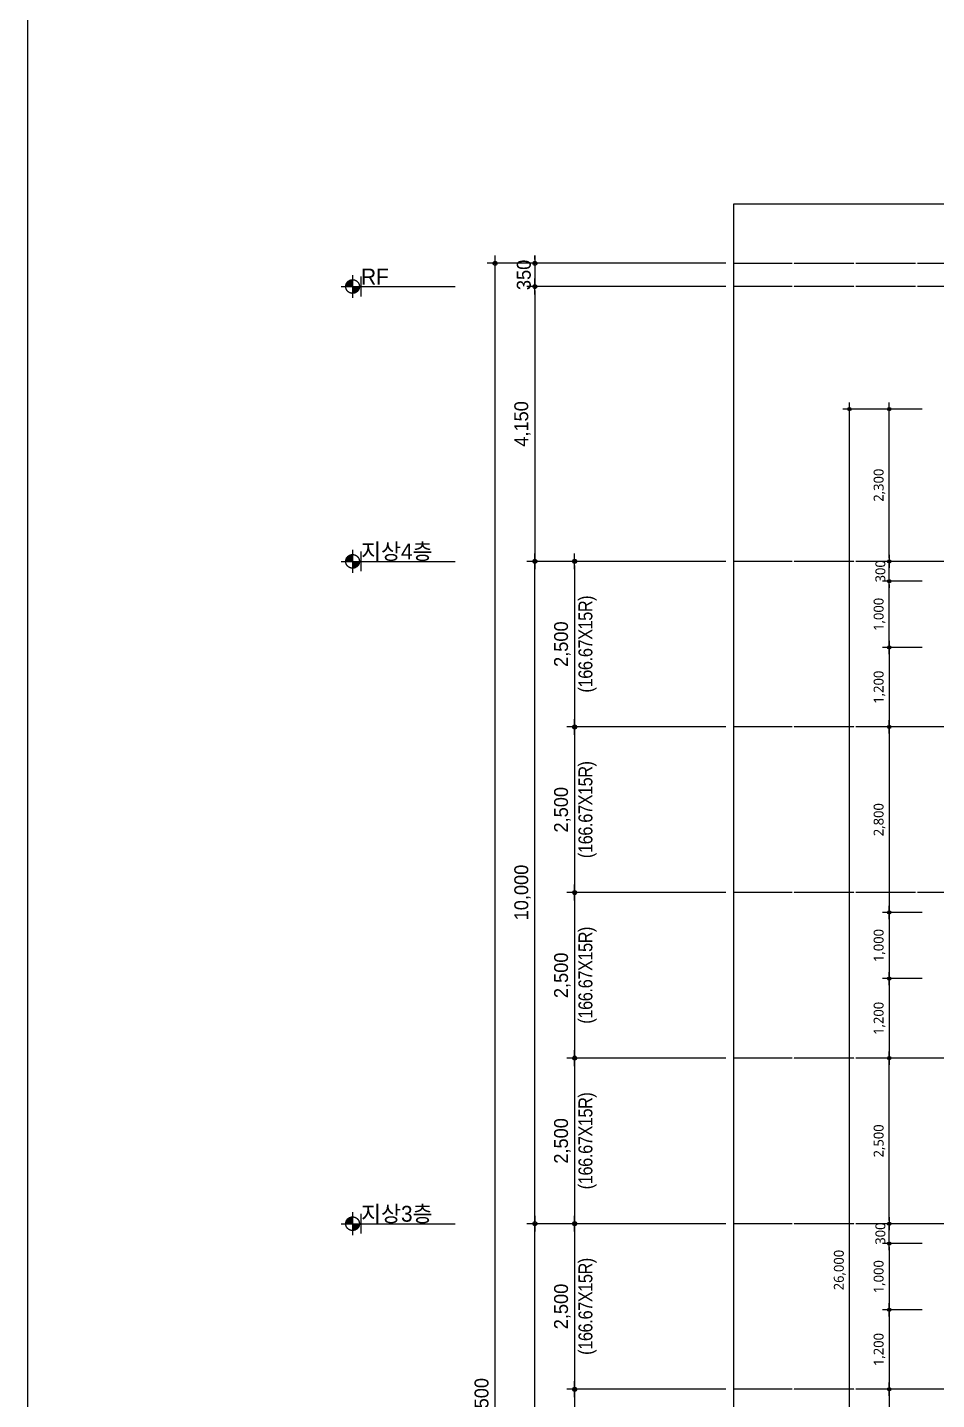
# Model space of a CAD drawing. Header units: millimetres. Extents: x 11948722 to 13111668, y -10771712 to -10232988.
# Drawn here: x 12361816 to 12375530, y -10548603 to -10527887 of the extents above; entities that cross this region are included whole.
import ezdxf
from ezdxf.enums import TextEntityAlignment as Align

# ---------------------------------------------------------------- set-up
doc = ezdxf.new("R2010")
doc.units = ezdxf.units.MM
doc.header["$LTSCALE"] = 150
doc.header["$MEASUREMENT"] = 0
doc.linetypes.add('CEN', pattern=[6.2, 6, -0.1, 0, -0.1])
doc.linetypes.add('Xref-계단단면도$0$CEN', pattern=[62, 60, -1, 0, -1])
doc.layers.get('0').update_dxf_attribs({"linetype": 'CONTINUOUS'})
doc.layers.get('Defpoints').update_dxf_attribs({"color": 117, "linetype": 'CONTINUOUS'})
for name, color, linetype in [('A-중심선', 10, 'CEN'), ('dim0', 7, 'CONTINUOUS'), ('Xref-계단단면도$0$3 dim0', 7, 'CONTINUOUS'), ('Xref-계단단면도$0$A-TXT-3.0', 3, 'CONTINUOUS'), ('Xref-계단단면도$0$SYM', 7, 'CONTINUOUS'), ('Xref-계단단면도$0$SYM-1', 7, 'CONTINUOUS')]:
    doc.layers.add(name, color=color, linetype=linetype)
doc.styles.add('Xref-계단단면도$0$나눔고딕 Se', font='')
doc.styles.add('Xref-계단단면도$0$돋움', font='')
doc.styles.add('나눔고딕 Se', font='NanumGothic.ttf')
doc.styles.get('Xref-계단단면도$0$나눔고딕 Se').set_extended_font_data('Dotum')
doc.styles.get('Xref-계단단면도$0$돋움').set_extended_font_data('Dotum')
doc.dimstyles.new('A1-100', dxfattribs={"dimtxt": 3, "dimasz": 1, "dimexe": 2, "dimexo": 2, "dimgap": 1, "dimtad": 1, "dimdec": 0, "dimzin": 12, "dimdsep": 46, "dimlunit": 6, "dimtxsty": '나눔고딕 Se', "dimblk1": 'DIMDOT', "dimblk2": 'DIMDOT', "dimsah": 1, "dimcen": -1, "dimdle": 2, "dimclrd": 256, "dimclre": 256, "dimclrt": 3, "dimadec": 0, "dimazin": 0, "dimtfac": 1, "dimtdec": 0, "dimtix": 1, "dimtmove": 2, "dimatfit": 3, "dimldrblk": 'DIMDOT', "dimfxl": 1, "dimtvp": 1, "dimtolj": 1, "dimtzin": 12, "dimlwd": -1, "dimlwe": -1, "dimarcsym": 0})
doc.dimstyles.new('Xref-계단단면도$0$A1-100', dxfattribs={"dimtxt": 3, "dimasz": 1, "dimexe": 2, "dimexo": 2, "dimgap": 1, "dimtad": 1, "dimdec": 0, "dimzin": 12, "dimdsep": 46, "dimlunit": 6, "dimtxsty": 'Xref-계단단면도$0$나눔고딕 Se', "dimblk1": 'Xref-계단단면도$0$DIMDOT', "dimblk2": 'Xref-계단단면도$0$DIMDOT', "dimsah": 1, "dimcen": -1, "dimdle": 2, "dimclrd": 256, "dimclre": 256, "dimclrt": 3, "dimadec": 0, "dimazin": 0, "dimtfac": 1, "dimtdec": 0, "dimtix": 1, "dimtmove": 2, "dimatfit": 3, "dimldrblk": 'Xref-계단단면도$0$DIMDOT', "dimfxl": 1, "dimtvp": 1, "dimtolj": 1, "dimtzin": 12, "dimlwd": -1, "dimlwe": -1, "dimarcsym": 0})

# ---------------------------------------------------------------- blocks, each defined once
blk = doc.blocks.new('Xref-계단단면도$0$DIMDOT')
at = {"color": 0}
blk.add_line((-2, 0), (2, 0), dxfattribs=at)
for radius in [0.5, 0.25]:
    blk.add_circle((0, 0), radius, dxfattribs=at)
blk = doc.blocks.new('*D138')
at = {"layer": 'Defpoints', "color": 0, "ltscale": 1200}
for p in [(12368871, -10531448), (12372471, -10531448), (12372471, -10565948)]:
    blk.add_point(p, dxfattribs=at)
at = {"layer": 'Xref-계단단면도$0$3 dim0'}
for p, q in [((12372351, -10531448), (12368751, -10531448)), ((12368871, -10565888), (12368871, -10531508)), ((12372351, -10565948), (12368751, -10565948))]:
    blk.add_line(p, q, dxfattribs=at)
at = {"layer": 'Xref-계단단면도$0$3 dim0', "ltscale": 1200, "xscale": 60, "yscale": 60, "zscale": 60}
for p, rotation in [((12368871, -10531448), 90), ((12368871, -10565948), 270)]:
    blk.add_blockref('Xref-계단단면도$0$DIMDOT', p, dxfattribs=dict(at, rotation=rotation))
at = {"layer": 'Xref-계단단면도$0$3 dim0', "color": 3, "ltscale": 1200, "insert": (12368685, -10548698), "char_height": 210, "attachment_point": 5, "rotation": 90, "style": 'Xref-계단단면도$0$나눔고딕 Se'}
blk.add_mtext('\\A1;34,500', dxfattribs=at)
blk = doc.blocks.new('*D140')
at = {"layer": 'Defpoints', "color": 0, "ltscale": 1200}
for p in [(12372471, -10531798), (12369471, -10535948), (12372471, -10535948)]:
    blk.add_point(p, dxfattribs=at)
at = {"layer": 'Xref-계단단면도$0$3 dim0'}
for p, q in [((12372351, -10531798), (12369351, -10531798)), ((12369471, -10531858), (12369471, -10535888)), ((12372351, -10535948), (12369351, -10535948))]:
    blk.add_line(p, q, dxfattribs=at)
at = {"layer": 'Xref-계단단면도$0$3 dim0', "ltscale": 1200, "xscale": 60, "yscale": 60, "zscale": 60}
for p, rotation in [((12369471, -10531798), 90), ((12369471, -10535948), 270)]:
    blk.add_blockref('Xref-계단단면도$0$DIMDOT', p, dxfattribs=dict(at, rotation=rotation))
at = {"layer": 'Xref-계단단면도$0$3 dim0', "color": 3, "ltscale": 1200, "insert": (12369285, -10533873), "char_height": 210, "attachment_point": 5, "rotation": 90, "style": 'Xref-계단단면도$0$나눔고딕 Se'}
blk.add_mtext('\\A1;4,150', dxfattribs=at)
blk = doc.blocks.new('*D141')
at = {"layer": 'Defpoints', "color": 0, "ltscale": 1200}
for p in [(12369471, -10535948), (12372471, -10535948), (12372471, -10545948)]:
    blk.add_point(p, dxfattribs=at)
at = {"layer": 'Xref-계단단면도$0$3 dim0'}
for p, q in [((12372351, -10535948), (12369351, -10535948)), ((12369471, -10545888), (12369471, -10536008)), ((12372351, -10545948), (12369351, -10545948))]:
    blk.add_line(p, q, dxfattribs=at)
at = {"layer": 'Xref-계단단면도$0$3 dim0', "ltscale": 1200, "xscale": 60, "yscale": 60, "zscale": 60}
for p, rotation in [((12369471, -10535948), 90), ((12369471, -10545948), 270)]:
    blk.add_blockref('Xref-계단단면도$0$DIMDOT', p, dxfattribs=dict(at, rotation=rotation))
at = {"layer": 'Xref-계단단면도$0$3 dim0', "color": 3, "ltscale": 1200, "insert": (12369285, -10540948), "char_height": 210, "attachment_point": 5, "rotation": 90, "style": 'Xref-계단단면도$0$나눔고딕 Se'}
blk.add_mtext('\\A1;10,000', dxfattribs=at)
blk = doc.blocks.new('*D149')
at = {"layer": 'Defpoints', "color": 0, "ltscale": 1200}
for p in [(12372471, -10531448), (12369471, -10531798), (12372471, -10531798)]:
    blk.add_point(p, dxfattribs=at)
at = {"layer": 'Xref-계단단면도$0$3 dim0'}
for p, q in [((12372351, -10531448), (12369351, -10531448)), ((12369471, -10531388), (12369471, -10531328)), ((12369471, -10531448), (12369471, -10531798)), ((12372351, -10531798), (12369351, -10531798)), ((12369471, -10531858), (12369471, -10531918))]:
    blk.add_line(p, q, dxfattribs=at)
at = {"layer": 'Xref-계단단면도$0$3 dim0', "ltscale": 1200, "xscale": 60, "yscale": 60, "zscale": 60}
for p, rotation in [((12369471, -10531448), 270), ((12369471, -10531798), 90)]:
    blk.add_blockref('Xref-계단단면도$0$DIMDOT', p, dxfattribs=dict(at, rotation=rotation))
at = {"layer": 'Xref-계단단면도$0$3 dim0', "color": 3, "ltscale": 1200, "insert": (12369305, -10531623), "char_height": 210, "attachment_point": 5, "rotation": 90, "style": 'Xref-계단단면도$0$나눔고딕 Se'}
blk.add_mtext('\\A1;350', dxfattribs=at)
blk = doc.blocks.new('*D150')
at = {"layer": 'Defpoints', "color": 0, "ltscale": 1200}
for p in [(12369471, -10545948), (12372471, -10545948), (12372471, -10555948)]:
    blk.add_point(p, dxfattribs=at)
at = {"layer": 'Xref-계단단면도$0$3 dim0'}
for p, q in [((12372351, -10545948), (12369351, -10545948)), ((12369471, -10555888), (12369471, -10546008)), ((12372351, -10555948), (12369351, -10555948))]:
    blk.add_line(p, q, dxfattribs=at)
at = {"layer": 'Xref-계단단면도$0$3 dim0', "ltscale": 1200, "xscale": 60, "yscale": 60, "zscale": 60}
for p, rotation in [((12369471, -10545948), 90), ((12369471, -10555948), 270)]:
    blk.add_blockref('Xref-계단단면도$0$DIMDOT', p, dxfattribs=dict(at, rotation=rotation))
at = {"layer": 'Xref-계단단면도$0$3 dim0', "color": 3, "ltscale": 1200, "insert": (12369285, -10550948), "char_height": 210, "attachment_point": 5, "rotation": 90, "style": 'Xref-계단단면도$0$나눔고딕 Se'}
blk.add_mtext('\\A1;10,000', dxfattribs=at)
blk = doc.blocks.new('*D160')
at = {"layer": 'Defpoints', "color": 0, "ltscale": 1200}
for p in [(12372471, -10540948), (12370071, -10543448), (12372471, -10543448)]:
    blk.add_point(p, dxfattribs=at)
at = {"layer": 'Xref-계단단면도$0$3 dim0'}
for p, q in [((12372351, -10540948), (12369951, -10540948)), ((12370071, -10541008), (12370071, -10543388)), ((12372351, -10543448), (12369951, -10543448))]:
    blk.add_line(p, q, dxfattribs=at)
at = {"layer": 'Xref-계단단면도$0$3 dim0', "ltscale": 1200, "xscale": 60, "yscale": 60, "zscale": 60}
for p, rotation in [((12370071, -10540948), 90), ((12370071, -10543448), 270)]:
    blk.add_blockref('Xref-계단단면도$0$DIMDOT', p, dxfattribs=dict(at, rotation=rotation))
at = {"layer": 'Xref-계단단면도$0$3 dim0', "color": 3, "ltscale": 1200, "char_height": 210, "attachment_point": 5, "rotation": 90, "style": 'Xref-계단단면도$0$나눔고딕 Se'}
for s, insert in [('\\W0.9;\\T0.95;(166.67X15R)', (12370265, -10542198)), ('\\A1;2,500', (12369885, -10542198))]:
    blk.add_mtext(s, dxfattribs=dict(at, insert=insert))
blk = doc.blocks.new('*D155')
at = {"layer": 'Defpoints', "color": 0, "ltscale": 1200}
for p in [(12372471, -10535948), (12370071, -10538448), (12372471, -10538448)]:
    blk.add_point(p, dxfattribs=at)
at = {"layer": 'Xref-계단단면도$0$3 dim0'}
for p, q in [((12372351, -10535948), (12369951, -10535948)), ((12370071, -10536008), (12370071, -10538388)), ((12372351, -10538448), (12369951, -10538448))]:
    blk.add_line(p, q, dxfattribs=at)
at = {"layer": 'Xref-계단단면도$0$3 dim0', "ltscale": 1200, "xscale": 60, "yscale": 60, "zscale": 60}
for p, rotation in [((12370071, -10535948), 90), ((12370071, -10538448), 270)]:
    blk.add_blockref('Xref-계단단면도$0$DIMDOT', p, dxfattribs=dict(at, rotation=rotation))
at = {"layer": 'Xref-계단단면도$0$3 dim0', "color": 3, "ltscale": 1200, "char_height": 210, "attachment_point": 5, "rotation": 90, "style": 'Xref-계단단면도$0$나눔고딕 Se'}
for s, insert in [('\\W0.9;\\T0.95;(166.67X15R)', (12370265, -10537198)), ('\\A1;2,500', (12369885, -10537198))]:
    blk.add_mtext(s, dxfattribs=dict(at, insert=insert))
blk = doc.blocks.new('*D159')
at = {"layer": 'Defpoints', "color": 0, "ltscale": 1200}
for p in [(12372471, -10538448), (12370071, -10540948), (12372471, -10540948)]:
    blk.add_point(p, dxfattribs=at)
at = {"layer": 'Xref-계단단면도$0$3 dim0'}
for p, q in [((12372351, -10538448), (12369951, -10538448)), ((12370071, -10538508), (12370071, -10540888)), ((12372351, -10540948), (12369951, -10540948))]:
    blk.add_line(p, q, dxfattribs=at)
at = {"layer": 'Xref-계단단면도$0$3 dim0', "ltscale": 1200, "xscale": 60, "yscale": 60, "zscale": 60}
for p, rotation in [((12370071, -10538448), 90), ((12370071, -10540948), 270)]:
    blk.add_blockref('Xref-계단단면도$0$DIMDOT', p, dxfattribs=dict(at, rotation=rotation))
at = {"layer": 'Xref-계단단면도$0$3 dim0', "color": 3, "ltscale": 1200, "char_height": 210, "attachment_point": 5, "rotation": 90, "style": 'Xref-계단단면도$0$나눔고딕 Se'}
for s, insert in [('\\W0.9;\\T0.95;(166.67X15R)', (12370265, -10539698)), ('\\A1;2,500', (12369885, -10539698))]:
    blk.add_mtext(s, dxfattribs=dict(at, insert=insert))
blk = doc.blocks.new('*D161')
at = {"layer": 'Defpoints', "color": 0, "ltscale": 1200}
for p in [(12372471, -10543448), (12370071, -10545948), (12372471, -10545948)]:
    blk.add_point(p, dxfattribs=at)
at = {"layer": 'Xref-계단단면도$0$3 dim0'}
for p, q in [((12372351, -10543448), (12369951, -10543448)), ((12370071, -10543508), (12370071, -10545888)), ((12372351, -10545948), (12369951, -10545948))]:
    blk.add_line(p, q, dxfattribs=at)
at = {"layer": 'Xref-계단단면도$0$3 dim0', "ltscale": 1200, "xscale": 60, "yscale": 60, "zscale": 60}
for p, rotation in [((12370071, -10543448), 90), ((12370071, -10545948), 270)]:
    blk.add_blockref('Xref-계단단면도$0$DIMDOT', p, dxfattribs=dict(at, rotation=rotation))
at = {"layer": 'Xref-계단단면도$0$3 dim0', "color": 3, "ltscale": 1200, "char_height": 210, "attachment_point": 5, "rotation": 90, "style": 'Xref-계단단면도$0$나눔고딕 Se'}
for s, insert in [('\\W0.9;\\T0.95;(166.67X15R)', (12370265, -10544698)), ('\\A1;2,500', (12369885, -10544698))]:
    blk.add_mtext(s, dxfattribs=dict(at, insert=insert))
blk = doc.blocks.new('*D163')
at = {"layer": 'Defpoints', "color": 0, "ltscale": 1200}
for p in [(12372471, -10548448), (12370071, -10550948), (12372471, -10550948)]:
    blk.add_point(p, dxfattribs=at)
at = {"layer": 'Xref-계단단면도$0$3 dim0'}
for p, q in [((12372351, -10548448), (12369951, -10548448)), ((12370071, -10548508), (12370071, -10550888)), ((12372351, -10550948), (12369951, -10550948))]:
    blk.add_line(p, q, dxfattribs=at)
at = {"layer": 'Xref-계단단면도$0$3 dim0', "ltscale": 1200, "xscale": 60, "yscale": 60, "zscale": 60}
for p, rotation in [((12370071, -10548448), 90), ((12370071, -10550948), 270)]:
    blk.add_blockref('Xref-계단단면도$0$DIMDOT', p, dxfattribs=dict(at, rotation=rotation))
at = {"layer": 'Xref-계단단면도$0$3 dim0', "color": 3, "ltscale": 1200, "char_height": 210, "attachment_point": 5, "rotation": 90, "style": 'Xref-계단단면도$0$나눔고딕 Se'}
for s, insert in [('\\W0.9;\\T0.95;(166.67X15R)', (12370265, -10549698)), ('\\A1;2,500', (12369885, -10549698))]:
    blk.add_mtext(s, dxfattribs=dict(at, insert=insert))
blk = doc.blocks.new('*D162')
at = {"layer": 'Defpoints', "color": 0, "ltscale": 1200}
for p in [(12372471, -10545948), (12370071, -10548448), (12372471, -10548448)]:
    blk.add_point(p, dxfattribs=at)
at = {"layer": 'Xref-계단단면도$0$3 dim0'}
for p, q in [((12372351, -10545948), (12369951, -10545948)), ((12370071, -10546008), (12370071, -10548388)), ((12372351, -10548448), (12369951, -10548448))]:
    blk.add_line(p, q, dxfattribs=at)
at = {"layer": 'Xref-계단단면도$0$3 dim0', "ltscale": 1200, "xscale": 60, "yscale": 60, "zscale": 60}
for p, rotation in [((12370071, -10545948), 90), ((12370071, -10548448), 270)]:
    blk.add_blockref('Xref-계단단면도$0$DIMDOT', p, dxfattribs=dict(at, rotation=rotation))
at = {"layer": 'Xref-계단단면도$0$3 dim0', "color": 3, "ltscale": 1200, "char_height": 210, "attachment_point": 5, "rotation": 90, "style": 'Xref-계단단면도$0$나눔고딕 Se'}
for s, insert in [('\\W0.9;\\T0.95;(166.67X15R)', (12370265, -10547198)), ('\\A1;2,500', (12369885, -10547198))]:
    blk.add_mtext(s, dxfattribs=dict(at, insert=insert))
blk = doc.blocks.new('DIMDOT')
at = {"color": 0}
blk.add_line((-2, 0), (2, 0), dxfattribs=at)
for radius in [0.5, 0.25]:
    blk.add_circle((0, 0), radius, dxfattribs=at)
blk = doc.blocks.new('*D1070')
at = {"layer": 'Defpoints', "color": 0, "transparency": 16777216}
for p in [(12375416, -10546248), (12374816, -10547248), (12375416, -10547248, 0)]:
    blk.add_point(p, dxfattribs=at)
at = {"layer": 'dim0', "transparency": 16777216}
for p, q in [((12375316, -10546248), (12374716, -10546248)), ((12374816, -10546298), (12374816, -10547198)), ((12375316, -10547248), (12374716, -10547248))]:
    blk.add_line(p, q, dxfattribs=at)
at = {"layer": 'dim0', "transparency": 16777216, "xscale": 50, "yscale": 50, "zscale": 50}
for p, rotation in [((12374816, -10546248), 90), ((12374816, -10547248), 270)]:
    blk.add_blockref('DIMDOT', p, dxfattribs=dict(at, rotation=rotation))
at = {"layer": 'dim0', "color": 3, "transparency": 16777216, "insert": (12374670, -10546748), "char_height": 150, "attachment_point": 5, "rotation": 90, "style": '나눔고딕 Se'}
blk.add_mtext('\\A1;1,000', dxfattribs=at)
blk = doc.blocks.new('*D1071')
at = {"layer": 'Defpoints', "color": 0, "transparency": 16777216}
for p in [(12375416, -10542248), (12374816, -10543448), (12375416, -10543448)]:
    blk.add_point(p, dxfattribs=at)
at = {"layer": 'dim0', "transparency": 16777216}
for p, q in [((12375316, -10542248), (12374716, -10542248)), ((12374816, -10542298), (12374816, -10543398)), ((12375316, -10543448), (12374716, -10543448))]:
    blk.add_line(p, q, dxfattribs=at)
at = {"layer": 'dim0', "transparency": 16777216, "xscale": 50, "yscale": 50, "zscale": 50}
for p, rotation in [((12374816, -10542248), 90), ((12374816, -10543448), 270)]:
    blk.add_blockref('DIMDOT', p, dxfattribs=dict(at, rotation=rotation))
at = {"layer": 'dim0', "color": 3, "transparency": 16777216, "insert": (12374670, -10542848), "char_height": 150, "attachment_point": 5, "rotation": 90, "style": '나눔고딕 Se'}
blk.add_mtext('\\A1;1,200', dxfattribs=at)
blk = doc.blocks.new('*D1072')
at = {"layer": 'Defpoints', "color": 0, "transparency": 16777216}
for p in [(12374816, -10536248), (12375416, -10536248), (12375416, -10537248)]:
    blk.add_point(p, dxfattribs=at)
at = {"layer": 'dim0', "transparency": 16777216}
for p, q in [((12375316, -10536248), (12374716, -10536248)), ((12374816, -10537198), (12374816, -10536298)), ((12375316, -10537248), (12374716, -10537248))]:
    blk.add_line(p, q, dxfattribs=at)
at = {"layer": 'dim0', "transparency": 16777216, "xscale": 50, "yscale": 50, "zscale": 50}
for p, rotation in [((12374816, -10536248), 90), ((12374816, -10537248), 270)]:
    blk.add_blockref('DIMDOT', p, dxfattribs=dict(at, rotation=rotation))
at = {"layer": 'dim0', "color": 3, "transparency": 16777216, "insert": (12374670, -10536748), "char_height": 150, "attachment_point": 5, "rotation": 90, "style": '나눔고딕 Se'}
blk.add_mtext('\\A1;1,000', dxfattribs=at)
blk = doc.blocks.new('*D1073')
at = {"layer": 'Defpoints', "color": 0, "transparency": 16777216}
for p in [(12374816, -10535948), (12375416, -10535948), (12375416, -10536248)]:
    blk.add_point(p, dxfattribs=at)
at = {"layer": 'dim0', "transparency": 16777216}
for p, q in [((12375316, -10535948), (12374716, -10535948)), ((12374816, -10535898), (12374816, -10535848)), ((12374816, -10536248), (12374816, -10535948)), ((12375316, -10536248), (12374716, -10536248)), ((12374816, -10536298), (12374816, -10536348))]:
    blk.add_line(p, q, dxfattribs=at)
at = {"layer": 'dim0', "transparency": 16777216, "xscale": 50, "yscale": 50, "zscale": 50}
for p, rotation in [((12374816, -10535948), 270), ((12374816, -10536248), 90)]:
    blk.add_blockref('DIMDOT', p, dxfattribs=dict(at, rotation=rotation))
at = {"layer": 'dim0', "color": 3, "transparency": 16777216, "insert": (12374684, -10536098), "char_height": 150, "attachment_point": 5, "rotation": 90, "style": '나눔고딕 Se'}
blk.add_mtext('\\A1;300', dxfattribs=at)
blk = doc.blocks.new('*D1075')
at = {"layer": 'Defpoints', "color": 0, "transparency": 16777216}
for p in [(12375416, -10548448), (12374816, -10551248), (12375416, -10551248)]:
    blk.add_point(p, dxfattribs=at)
at = {"layer": 'dim0', "transparency": 16777216}
for p, q in [((12375316, -10548448), (12374716, -10548448)), ((12374816, -10548498), (12374816, -10551198)), ((12375316, -10551248), (12374716, -10551248))]:
    blk.add_line(p, q, dxfattribs=at)
at = {"layer": 'dim0', "transparency": 16777216, "xscale": 50, "yscale": 50, "zscale": 50}
for p, rotation in [((12374816, -10548448), 90), ((12374816, -10551248), 270)]:
    blk.add_blockref('DIMDOT', p, dxfattribs=dict(at, rotation=rotation))
at = {"layer": 'dim0', "color": 3, "transparency": 16777216, "insert": (12374670, -10549848), "char_height": 150, "attachment_point": 5, "rotation": 90, "style": '나눔고딕 Se'}
blk.add_mtext('\\A1;2,800', dxfattribs=at)
blk = doc.blocks.new('*D1076')
at = {"layer": 'Defpoints', "color": 0, "transparency": 16777216}
for p in [(12375416, -10547248), (12374816, -10548448, 0), (12375416, -10548448)]:
    blk.add_point(p, dxfattribs=at)
at = {"layer": 'dim0', "transparency": 16777216}
for p, q in [((12375316, -10547248, 0), (12374716, -10547248, 0)), ((12374816, -10547298, 0), (12374816, -10548398, 0)), ((12375316, -10548448, 0), (12374716, -10548448, 0))]:
    blk.add_line(p, q, dxfattribs=at)
at = {"layer": 'dim0', "transparency": 16777216, "xscale": 50, "yscale": 50, "zscale": 50}
for p, rotation in [((12374816, -10547248, 0), 90), ((12374816, -10548448, 0), 270)]:
    blk.add_blockref('DIMDOT', p, dxfattribs=dict(at, rotation=rotation))
at = {"layer": 'dim0', "color": 3, "transparency": 16777216, "insert": (12374670, -10547848, 0), "char_height": 150, "attachment_point": 5, "rotation": 90, "style": '나눔고딕 Se'}
blk.add_mtext('\\A1;1,200', dxfattribs=at)
blk = doc.blocks.new('*D1077')
at = {"layer": 'Defpoints', "color": 0, "transparency": 16777216}
for p in [(12375416, -10541248), (12374816, -10542248), (12375416, -10542248)]:
    blk.add_point(p, dxfattribs=at)
at = {"layer": 'dim0', "transparency": 16777216}
for p, q in [((12375316, -10541248), (12374716, -10541248)), ((12374816, -10541298), (12374816, -10542198)), ((12375316, -10542248), (12374716, -10542248))]:
    blk.add_line(p, q, dxfattribs=at)
at = {"layer": 'dim0', "transparency": 16777216, "xscale": 50, "yscale": 50, "zscale": 50}
for p, rotation in [((12374816, -10541248), 90), ((12374816, -10542248), 270)]:
    blk.add_blockref('DIMDOT', p, dxfattribs=dict(at, rotation=rotation))
at = {"layer": 'dim0', "color": 3, "transparency": 16777216, "insert": (12374670, -10541748), "char_height": 150, "attachment_point": 5, "rotation": 90, "style": '나눔고딕 Se'}
blk.add_mtext('\\A1;1,000', dxfattribs=at)
blk = doc.blocks.new('*D1078')
at = {"layer": 'Defpoints', "color": 0, "transparency": 16777216}
for p in [(12375416, -10538448), (12374816, -10541248), (12375416, -10541248)]:
    blk.add_point(p, dxfattribs=at)
at = {"layer": 'dim0', "transparency": 16777216}
for p, q in [((12375316, -10538448), (12374716, -10538448)), ((12374816, -10538498), (12374816, -10541198)), ((12375316, -10541248), (12374716, -10541248))]:
    blk.add_line(p, q, dxfattribs=at)
at = {"layer": 'dim0', "transparency": 16777216, "xscale": 50, "yscale": 50, "zscale": 50}
for p, rotation in [((12374816, -10538448), 90), ((12374816, -10541248), 270)]:
    blk.add_blockref('DIMDOT', p, dxfattribs=dict(at, rotation=rotation))
at = {"layer": 'dim0', "color": 3, "transparency": 16777216, "insert": (12374670, -10539848), "char_height": 150, "attachment_point": 5, "rotation": 90, "style": '나눔고딕 Se'}
blk.add_mtext('\\A1;2,800', dxfattribs=at)
blk = doc.blocks.new('*D1079')
at = {"layer": 'Defpoints', "color": 0, "transparency": 16777216}
for p in [(12375416, -10537248, 0), (12374816, -10538448, 0), (12375416, -10538448, 0)]:
    blk.add_point(p, dxfattribs=at)
at = {"layer": 'dim0', "transparency": 16777216}
for p, q in [((12375316, -10537248, 0), (12374716, -10537248, 0)), ((12374816, -10537298, 0), (12374816, -10538398, 0)), ((12375316, -10538448, 0), (12374716, -10538448, 0))]:
    blk.add_line(p, q, dxfattribs=at)
at = {"layer": 'dim0', "transparency": 16777216, "xscale": 50, "yscale": 50, "zscale": 50}
for p, rotation in [((12374816, -10537248, 0), 90), ((12374816, -10538448, 0), 270)]:
    blk.add_blockref('DIMDOT', p, dxfattribs=dict(at, rotation=rotation))
at = {"layer": 'dim0', "color": 3, "transparency": 16777216, "insert": (12374670, -10537848, 0), "char_height": 150, "attachment_point": 5, "rotation": 90, "style": '나눔고딕 Se'}
blk.add_mtext('\\A1;1,200', dxfattribs=at)
blk = doc.blocks.new('*D1069')
at = {"layer": 'Defpoints', "color": 0, "transparency": 16777216}
for p in [(12374816, -10533648), (12375416, -10533648), (12375416, -10535948)]:
    blk.add_point(p, dxfattribs=at)
at = {"layer": 'dim0', "transparency": 16777216}
for p, q in [((12375316, -10533648), (12374716, -10533648)), ((12374816, -10535898), (12374816, -10533698)), ((12375316, -10535948), (12374716, -10535948))]:
    blk.add_line(p, q, dxfattribs=at)
at = {"layer": 'dim0', "transparency": 16777216, "xscale": 50, "yscale": 50, "zscale": 50}
for p, rotation in [((12374816, -10533648), 90), ((12374816, -10535948), 270)]:
    blk.add_blockref('DIMDOT', p, dxfattribs=dict(at, rotation=rotation))
at = {"layer": 'dim0', "color": 3, "transparency": 16777216, "insert": (12374670, -10534798), "char_height": 150, "attachment_point": 5, "rotation": 90, "style": '나눔고딕 Se'}
blk.add_mtext('\\A1;2,300', dxfattribs=at)
blk = doc.blocks.new('*D1067')
at = {"layer": 'Defpoints', "color": 0, "transparency": 16777216}
for p in [(12374816, -10545948), (12375416, -10545948), (12375416, -10546248)]:
    blk.add_point(p, dxfattribs=at)
at = {"layer": 'dim0', "transparency": 16777216}
for p, q in [((12375316, -10545948), (12374716, -10545948)), ((12374816, -10545898), (12374816, -10545848)), ((12374816, -10546248), (12374816, -10545948)), ((12375316, -10546248), (12374716, -10546248)), ((12374816, -10546298), (12374816, -10546348))]:
    blk.add_line(p, q, dxfattribs=at)
at = {"layer": 'dim0', "transparency": 16777216, "xscale": 50, "yscale": 50, "zscale": 50}
for p, rotation in [((12374816, -10545948), 270), ((12374816, -10546248), 90)]:
    blk.add_blockref('DIMDOT', p, dxfattribs=dict(at, rotation=rotation))
at = {"layer": 'dim0', "color": 3, "transparency": 16777216, "insert": (12374684, -10546098), "char_height": 150, "attachment_point": 5, "rotation": 90, "style": '나눔고딕 Se'}
blk.add_mtext('\\A1;300', dxfattribs=at)
blk = doc.blocks.new('*D1068')
at = {"layer": 'Defpoints', "color": 0, "transparency": 16777216}
for p in [(12374816, -10543448), (12375416, -10543448), (12375416, -10545948)]:
    blk.add_point(p, dxfattribs=at)
at = {"layer": 'dim0', "transparency": 16777216}
for p, q in [((12375316, -10543448), (12374716, -10543448)), ((12374816, -10545898), (12374816, -10543498)), ((12375316, -10545948), (12374716, -10545948))]:
    blk.add_line(p, q, dxfattribs=at)
at = {"layer": 'dim0', "transparency": 16777216, "xscale": 50, "yscale": 50, "zscale": 50}
for p, rotation in [((12374816, -10543448), 90), ((12374816, -10545948), 270)]:
    blk.add_blockref('DIMDOT', p, dxfattribs=dict(at, rotation=rotation))
at = {"layer": 'dim0', "color": 3, "transparency": 16777216, "insert": (12374670, -10544698), "char_height": 150, "attachment_point": 5, "rotation": 90, "style": '나눔고딕 Se'}
blk.add_mtext('\\A1;2,500', dxfattribs=at)
blk = doc.blocks.new('*D1240')
at = {"layer": 'Defpoints', "color": 0, "transparency": 16777216}
for p in [(12374216, -10533648), (12374816, -10533648), (12374816, -10559648, 94135)]:
    blk.add_point(p, dxfattribs=at)
at = {"layer": 'dim0', "transparency": 16777216}
for p, q in [((12374716, -10533648), (12374116, -10533648)), ((12374216, -10559598), (12374216, -10533698)), ((12374716, -10559648), (12374116, -10559648))]:
    blk.add_line(p, q, dxfattribs=at)
at = {"layer": 'dim0', "transparency": 16777216, "xscale": 50, "yscale": 50, "zscale": 50}
for p, rotation in [((12374216, -10533648), 90), ((12374216, -10559648), 270)]:
    blk.add_blockref('DIMDOT', p, dxfattribs=dict(at, rotation=rotation))
at = {"layer": 'dim0', "color": 3, "transparency": 16777216, "insert": (12374070, -10546648), "char_height": 150, "attachment_point": 5, "rotation": 90, "style": '나눔고딕 Se'}
blk.add_mtext('\\A1;26,000', dxfattribs=at)

msp = doc.modelspace()

# ---------------------------------------------------------------- hatches: boundary and pattern name
at = {"layer": 'Xref-계단단면도$0$SYM', "linetype": 'Xref-계단단면도$0$CEN'}
h = msp.add_hatch(color=7, dxfattribs=at)
h.paths.add_polyline_path([(12366823.9, -10531798.2), (12366720.7, -10531798.2), (12366720.7, -10531901.4, 0.4142136)])
h.paths.add_polyline_path([(12366720.7, -10531694.9, 0.4142136), (12366617.5, -10531798.2), (12366720.7, -10531798.2)])
h = msp.add_hatch(color=7, dxfattribs=at)
h.paths.add_polyline_path([(12366823.9, -10535948.2), (12366720.7, -10535948.2), (12366720.7, -10536051.4, 0.4142136)])
h.paths.add_polyline_path([(12366720.7, -10535844.9, 0.4142136), (12366617.5, -10535948.2), (12366720.7, -10535948.2)])
h = msp.add_hatch(color=7, dxfattribs=at)
h.paths.add_polyline_path([(12366823.9, -10545948.2), (12366720.7, -10545948.2), (12366720.7, -10546051.4, 0.4142136)])
h.paths.add_polyline_path([(12366720.7, -10545844.9, 0.4142136), (12366617.5, -10545948.2), (12366720.7, -10545948.2)])

# ---------------------------------------------------------------- linework, layer by layer
at = {"layer": 'A-중심선'}
for p, q in [((12390096.5, -10531448.2), (12372470.5, -10531448.2)), ((12390096.5, -10531798.2), (12372470.5, -10531798.2)), ((12390096.5, -10535948.2), (12372470.5, -10535948.2)), ((12390096.5, -10538448.2), (12372470.5, -10538448.2)), ((12390096.5, -10540948.2), (12372470.5, -10540948.2)), ((12390096.5, -10543448.2), (12372470.5, -10543448.2)), ((12390096.5, -10545948.2), (12372470.5, -10545948.2)), ((12390096.5, -10548448.2), (12372470.5, -10548448.2))]:
    msp.add_line(p, q, dxfattribs=at)
at = {"layer": 'Defpoints'}
for p, q in [((12366848.6, -10531948.2), (12366848.6, -10531648.2)), ((12366848.6, -10536098.2), (12366848.6, -10535798.2)), ((12366848.6, -10536098.2), (12366848.6, -10535798.2)), ((12366848.6, -10546098.2), (12366848.6, -10545798.2)), ((12366848.6, -10546098.2), (12366848.6, -10545798.2))]:
    msp.add_line(p, q, dxfattribs=at)
at = {"layer": 'Defpoints', "ltscale": 1200}
for points in [[(12361815.7, -10580484.4), (12402765.7, -10580484.4), (12402765.7, -10525959.4), (12361815.7, -10525959.4)], [(12372470.5, -10530548.2), (12390096.5, -10530548.2), (12390096.5, -10579629.2), (12372470.5, -10579629.2)]]:
    msp.add_lwpolyline(points, close=True, dxfattribs=at)
at = {"layer": 'Xref-계단단면도$0$SYM', "color": 7, "linetype": 'Xref-계단단면도$0$CEN'}
for p, q in [((12366720.7, -10531626.1), (12366720.7, -10531970.2)), ((12366548.6, -10531798.2), (12366892.7, -10531798.2)), ((12366720.7, -10535776.1), (12366720.7, -10536120.2)), ((12366548.6, -10535948.2), (12366892.7, -10535948.2)), ((12366720.7, -10545776.1), (12366720.7, -10546120.2)), ((12366548.6, -10545948.2), (12366892.7, -10545948.2))]:
    msp.add_line(p, q, dxfattribs=at)
for centre in [(12366720.7, -10531798.2), (12366720.7, -10535948.2), (12366720.7, -10545948.2)]:
    msp.add_circle(centre, 103.2, dxfattribs=at)
at = {"layer": 'Xref-계단단면도$0$SYM-1', "color": 7}
for p, q in [((12366548.6, -10531798.2), (12368270.5, -10531798.2)), ((12366548.6, -10535948.2), (12368270.5, -10535948.2)), ((12366548.6, -10545948.2), (12368270.5, -10545948.2))]:
    msp.add_line(p, q, dxfattribs=at)

# ---------------------------------------------------------------- texts
at = {"layer": 'Xref-계단단면도$0$A-TXT-3.0', "style": 'Xref-계단단면도$0$돋움'}
for s, p in [('RF', (12366848.6, -10531648.2)), ('지상4층', (12366848.6, -10535798.2)), ('지상3층', (12366848.6, -10545798.2))]:
    msp.add_text(s, height=240, dxfattribs=at).set_placement(p, align=Align.MIDDLE_LEFT)

# ---------------------------------------------------------------- dimensions: what is measured, and where the dimension line sits
at = {"layer": 'dim0'}
for base, p1, p2, angle, picture, middle in [((12374216, -10533648.2), (12374816, -10559648.2, 94135), (12374816, -10533648.2), 270, '*D1240', (12374069.8, -10546648.2)), ((12374816, -10533648.2), (12375416, -10535948.2), (12375416, -10533648.2), 270, '*D1069', (12374669.8, -10534798.2)), ((12374816, -10535948.2), (12375416, -10536248.2), (12375416, -10535948.2), 270, '*D1073', (12374684.2, -10536098.2)), ((12374816, -10536248.2), (12375416, -10537248.2), (12375416, -10536248.2), 270, '*D1072', (12374670, -10536748.2)), ((12374816, -10538448.2, 0), (12375416, -10537248.2, 0), (12375416, -10538448.2, 0), 90, '*D1079', (12374669.8, -10537848.2, 0)), ((12374816, -10541248.2), (12375416, -10538448.2), (12375416, -10541248.2), 90, '*D1078', (12374669.8, -10539848.2)), ((12374816, -10542248.2), (12375416, -10541248.2), (12375416, -10542248.2), 90, '*D1077', (12374670, -10541748.2)), ((12374816, -10543448.2), (12375416, -10542248.2), (12375416, -10543448.2), 90, '*D1071', (12374669.8, -10542848.2)), ((12374816, -10543448.2), (12375416, -10545948.2), (12375416, -10543448.2), 270, '*D1068', (12374669.8, -10544698.2)), ((12374816, -10545948.2), (12375416, -10546248.2), (12375416, -10545948.2), 270, '*D1067', (12374684.2, -10546098.2)), ((12374816, -10547248.2), (12375416, -10546248.2), (12375416, -10547248.2, 0), 90, '*D1070', (12374670, -10546748.2)), ((12374816, -10548448.2, 0), (12375416, -10547248.2), (12375416, -10548448.2), 90, '*D1076', (12374669.8, -10547848.2, 0)), ((12374816, -10551248.2), (12375416, -10548448.2), (12375416, -10551248.2), 90, '*D1075', (12374669.8, -10549848.2))]:
    dim = msp.add_linear_dim(base=base, p1=p1, p2=p2, angle=angle, dimstyle='A1-100', override={"dimscale": 50}, dxfattribs=at)
    dim.commit()
    dim.dimension.update_dxf_attribs({"geometry": picture, "text_midpoint": middle})
at = {"layer": 'Xref-계단단면도$0$3 dim0'}
for base, p1, p2, angle, picture, middle in [((12368870.5, -10531448.2), (12372470.5, -10565948.2), (12372470.5, -10531448.2), 90, '*D138', (12368685.1, -10548698.2)), ((12369470.5, -10531798.2), (12372470.5, -10531448.2), (12372470.5, -10531798.2), 90, '*D149', (12369305.4, -10531623.2)), ((12369470.5, -10535948.2), (12372470.5, -10531798.2), (12372470.5, -10535948.2), 90, '*D140', (12369285.1, -10533873.2)), ((12369470.5, -10535948.2), (12372470.5, -10545948.2), (12372470.5, -10535948.2), 270, '*D141', (12369285.1, -10540948.2)), ((12369470.5, -10545948.2), (12372470.5, -10555948.2), (12372470.5, -10545948.2), 270, '*D150', (12369285.1, -10550948.2))]:
    dim = msp.add_linear_dim(base=base, p1=p1, p2=p2, angle=angle, dimstyle='Xref-계단단면도$0$A1-100', override={"dimscale": 60, "dimtxt": 3.5}, dxfattribs=at)
    dim.commit()
    dim.dimension.update_dxf_attribs({"geometry": picture, "text_midpoint": middle})
for base, p1, p2, picture, middle in [((12370070.5, -10538448.2), (12372470.5, -10535948.2), (12372470.5, -10538448.2), '*D155', (12370070.5, -10537198.2)), ((12370070.5, -10540948.2), (12372470.5, -10538448.2), (12372470.5, -10540948.2), '*D159', (12370070.5, -10539698.2)), ((12370070.5, -10543448.2), (12372470.5, -10540948.2), (12372470.5, -10543448.2), '*D160', (12370070.5, -10542198.2)), ((12370070.5, -10545948.2), (12372470.5, -10543448.2), (12372470.5, -10545948.2), '*D161', (12370070.5, -10544698.2)), ((12370070.5, -10548448.2), (12372470.5, -10545948.2), (12372470.5, -10548448.2), '*D162', (12370070.5, -10547198.2)), ((12370070.5, -10550948.2), (12372470.5, -10548448.2), (12372470.5, -10550948.2), '*D163', (12370070.5, -10549698.2))]:
    dim = msp.add_linear_dim(base=base, p1=p1, p2=p2, angle=270, text='<>\\X\\W0.9;\\T0.95;(166.67X15R)', dimstyle='Xref-계단단면도$0$A1-100', override={"dimscale": 60, "dimtxt": 3.5, "dimtxsty": 'Xref-계단단면도$0$나눔고딕 Se', "dimblk1": 'Xref-계단단면도$0$DIMDOT', "dimblk2": 'Xref-계단단면도$0$DIMDOT'}, dxfattribs=at)
    dim.commit()
    dim.dimension.update_dxf_attribs({"geometry": picture, "text_midpoint": middle})

doc.saveas('drawing.dxf')
